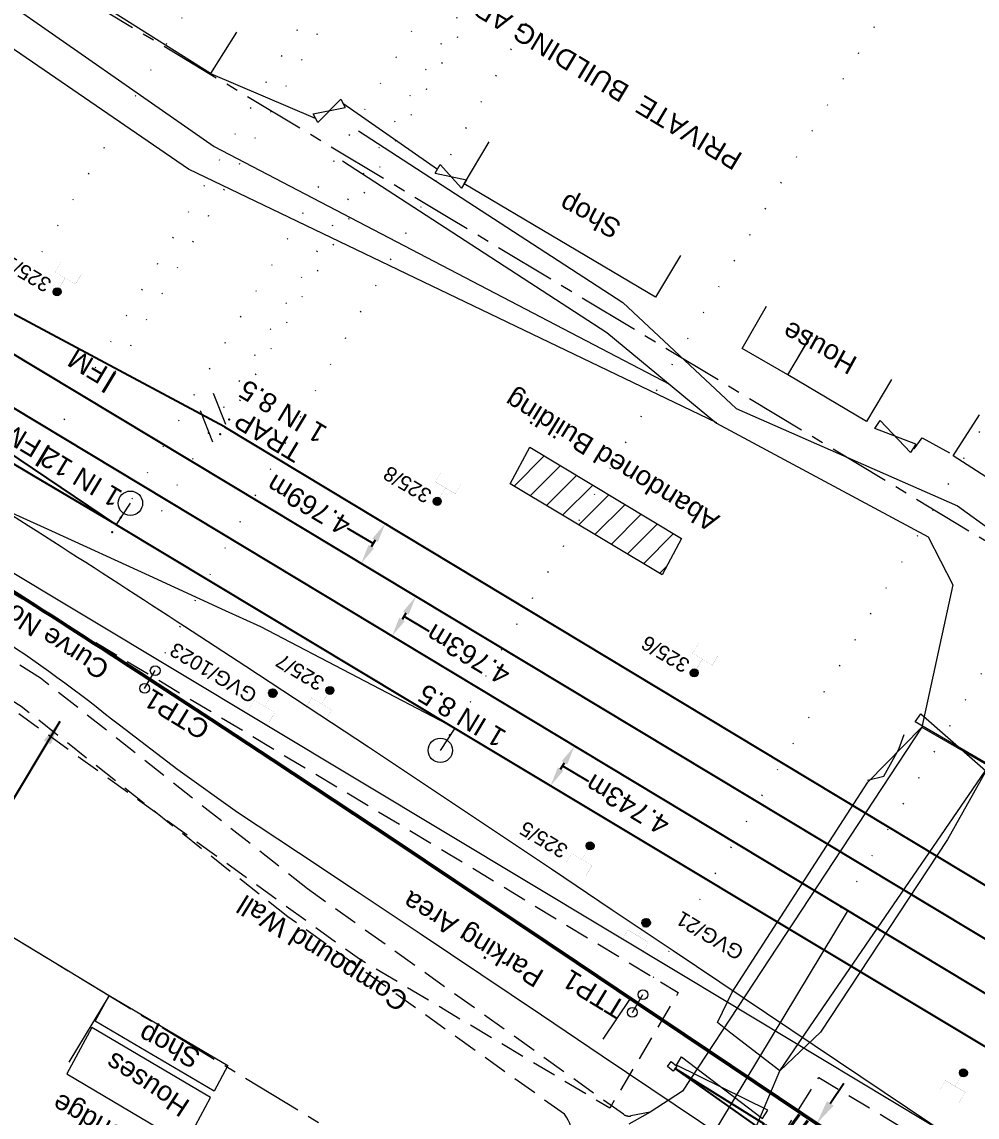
# Model space of a CAD drawing. Header units: metres. Extents: x 560405 to 1249476, y 3385111 to 6787087.
# Drawn here: x 623951 to 624048.8, y 3393837.5 to 3393949.8 of the extents above; entities that cross this region are included whole.
import ezdxf
from ezdxf.enums import TextEntityAlignment as Align

# ---------------------------------------------------------------- set-up
doc = ezdxf.new("R2010")
doc.units = ezdxf.units.M
doc.header["$MEASUREMENT"] = 0
doc.header["$PDSIZE"] = 0.05
for name, pattern in [('ACAD_ISO07W100', [3, 0, -3]), ('CENTER', [2, 1.25, -0.25, 0.25, -0.25]), ('DASHED', [0.75, 0.5, -0.25])]:
    doc.linetypes.add(name, pattern=pattern)
doc.layers.get('Defpoints').update_dxf_attribs({"color": 5, "lineweight": 0})
for name, color, linetype, lineweight in [('Cardinal_Leader', 10, 'Continuous', 0), ('Cart Track', 34, 'Continuous', 0), ('Commercial Building Pucca', 7, 'Continuous', 13), ('Compound Wall', 7, 'Continuous', 13), ('DOTED LINE', 7, 'ACAD_ISO07W100', 18), ('Exg track', 7, 'Continuous', 0), ('Existing IR Track', 143, 'Continuous', 0), ('Existing Railway Boundary', 7, 'CENTER', 0), ('Footpath', 7, 'Continuous', 13), ('Gate', 7, 'Continuous', 13), ('Govt buliding', 7, 'Continuous', 13), ('Grill', 7, 'Continuous', 13), ('LC DETAILS IN PLAN', 7, 'Continuous', 0), ('OHE MAST', 7, 'Continuous', 0), ('OHE MAST TEXT', 7, 'Continuous', 0), ('Parking Area', 7, 'Continuous', 13), ('Proposed Chainage', 10, 'Continuous', 0), ('Proposed Curve_Details', 10, 'Continuous', 0), ('PROPOSED DFCC TRACK', 1, 'Continuous', 0), ('Proposed TPTC Chainages', 10, 'Continuous', 0), ('Residential Building Pucca', 7, 'Continuous', 13), ('Side Details', 7, 'Continuous', 13), ('Subroad Edge', 34, 'Continuous', 0), ('Text', 7, 'Continuous', 0)]:
    doc.layers.add(name, color=color, linetype=linetype, lineweight=lineweight)
for name, color, linetype in [('Dimension', 10, 'Continuous'), ('OP-3 CH UP', 7, 'Continuous'), ('Point Code', 7, 'Continuous'), ('PROPOSED ROADS', 10, 'DASHED')]:
    doc.layers.add(name, color=color, linetype=linetype)
doc.styles.add('ARIAL', font='arial.ttf')
doc.styles.get("Standard").update_dxf_attribs({"font": 'arial.ttf'})
doc.styles.add('Style-Arial', font='arial.ttf')
doc.styles.add('Text', font='arial.ttf', dxfattribs={"height": 2})
doc.linetypes.add('F-LINE', pattern='A,0.6,["X",Standard,S=0.3,R=0,X=0,Y=-0.15],0.1', length=0.7)
doc.dimstyles.new('ISO-25', dxfattribs={"dimtxt": 2.5, "dimasz": 2.5, "dimexe": 1.25, "dimexo": 0.625, "dimtad": 1, "dimdec": 3, "dimtxsty": 'Standard', "dimcen": 2.5, "dimadec": 0, "dimazin": 0, "dimtfac": 1, "dimtdec": 3, "dimtmove": 0, "dimatfit": 3, "dimfxl": 1, "dimarcsym": 0})
doc.dimstyles.get("Standard").update_dxf_attribs({"dimtxt": 2.5, "dimasz": 2.5, "dimexe": 0.18, "dimexo": 0.0625, "dimgap": 0.09, "dimtad": 0, "dimtih": 1, "dimtoh": 1, "dimdec": 3, "dimzin": 0, "dimdsep": 46, "dimtxsty": 'Standard', "dimcen": 0.09, "dimaunit": 1, "dimadec": 4, "dimazin": 0, "dimtfac": 1, "dimtdec": 3, "dimtofl": 0, "dimtmove": 0, "dimatfit": 3, "dimfxl": 1, "dimtolj": 1, "dimtzin": 0, "dimarcsym": 0})
doc.dimstyles.new('Standard$0', dxfattribs={"dimscale": 15, "dimtxt": 0.18, "dimasz": 0.18, "dimexe": 0.18, "dimexo": 0.0625, "dimgap": 0.09, "dimtad": 1, "dimtih": 1, "dimtoh": 1, "dimzin": 0, "dimdsep": 46, "dimtxsty": 'Standard', "dimcen": -0.09, "dimclrd": 256, "dimclre": 256, "dimclrt": 256, "dimadec": 0, "dimazin": 0, "dimtfac": 1, "dimtofl": 0, "dimtmove": 0, "dimatfit": 3, "dimfxl": 1, "dimtolj": 1, "dimtzin": 0, "dimlwd": -1, "dimlwe": -1, "dimarcsym": 0})

# ---------------------------------------------------------------- blocks, each defined once
blk = doc.blocks.new('GT')
at = {"layer": 'Gate'}
for p, q in [((-0.5, -0.5), (-0.5, 0.5)), ((-0.5, 0.5), (0.5, -0.5)), ((0.5, 0.5), (0.5, -0.5))]:
    blk.add_line(p, q, dxfattribs=at)
at = {"layer": 'Gate', "flags": 128}
blk.add_lwpolyline([(0.5, 0.5), (-0.5, -0.5)], dxfattribs=at)
blk = doc.blocks.new('OHE MAST')
h = blk.add_hatch(color=256)
edge = h.paths.add_edge_path()
edge.add_arc((0, 0), 0.4115136487034073, 0, 360)
at = {"lineweight": 13, "const_width": 0.008, "flags": 128}
for points in [[(1.200000000093132, 2.8), (1.200000000093132, 1.6), (-1.199999999906868, 1.6), (-1.199999999906868, 2.8)], [(9.313225746154786e-11, 1.6), (0, 0)]]:
    blk.add_lwpolyline(points, dxfattribs=at)
blk.add_circle((0, 0), 0.4115136487034073)
blk = doc.blocks.new('TRAP')
at = {"color": 0, "linetype": 'Continuous', "lineweight": 13, "flags": 128}
for points in [[(1.287603595410474, -0.7694653873331845), (0.152333747711964, 2.470901791471988)], [(-1.287603595177643, 0.7694653864018619), (-0.1523337474791333, -2.470901791937649)]]:
    blk.add_lwpolyline(points, dxfattribs=at)
blk = doc.blocks.new('IR YARD GVG SURVEY DATA')
for p in [(-358.8813999999547, 202.0227000000887), (-359.7840999999316, 200.5187000003643), (-369.9867000000086, 191.9680000003427), (-370.8665000000037, 190.471700000111), (-335.2814999999246, 171.0890000001527), (-336.2563000000082, 169.6502000000328)]:
    blk.add_point(p)
at = {"layer": 'Point Code'}
for points in [[(467.6496103111619, -301.866254192089), (427.1227922331506, -277.4377015407768), (418.4099080002667, -272.1836949850393), (410.1045325289456, -267.2197280222442), (403.515387931736, -263.263961283004), (394.6992683585562, -257.9965275706503), (386.004969568909, -252.7974097721962), (377.3042590739649, -247.5810631991004), (364.8640687515467, -240.168864791914), (361.7940432736493, -238.3374724998542), (355.0162191144847, -234.2833804666792), (346.1260322494792, -228.9367470988745), (338.3954696816083, -224.2847900101639), (327.5870928495417, -217.7978238611768), (288.3266876242618, -194.1322987631678), (232.3654666502473, -160.4596474803245), (-42.457944913506, 4.860599313316868), (-275.0407789099891, 144.9144003323346), (-381.883533657284, 209.2644344453909), (-440.2677551729898, 244.5342453941082), (-468.8268857150685, 261.6845632153928)], [(469.59662819951, -308.5986517633875), (418.0004446375572, -277.6348456804273), (393.5273563146798, -262.9309721758385), (385.0562953778223, -257.8288366241591), (376.2976407405612, -252.5805431762125), (367.5535959162706, -247.3370964195466), (358.8191394733252, -242.0937824080071), (349.728335489501, -236.6197789354667), (341.1100180816398, -231.4411491755618), (332.6588099496242, -226.3503659383037), (324.1754077804134, -221.2742638191098), (315.4675063928215, -216.0447026537136), (291.60617584411, -201.7418365160161), (286.5175081846273, -198.6022091253867), (229.6975189846754, -164.5756109892135), (-44.93120048456618, 0.80944272703141), (-277.5737469796792, 140.8444503059364), (-386.4566428520636, 206.4833873087807), (-446.0607546468921, 242.2842125915448), (-475.4482587726435, 259.7013111621523)], [(-359.3354392615492, 201.2627382829181), (-440.2889726077225, 244.5448068690408)], [(-370.4281217708755, 191.2172618827545), (-446.0007531960624, 242.2405217937736)], [(-359.3354392615492, 201.2627382829181), (-273.1670392615833, 149.3025382828295), (-39.86140494307722, 8.859179099788264), (234.7000894166582, -156.3659573177312), (263.0199726301303, -173.3729875596994), (284.7383687254942, -186.5799437916018)], [(-370.4281217708756, 191.2172618827545), (-335.7304330617336, 170.3427807513098), (-281.3252116281805, 137.6737072430214), (-47.26612189537127, -3.176565798414998), (226.8052421017836, -168.2143022085505), (266.8576095613603, -192.4391822710227)]]:
    blk.add_lwpolyline(points, dxfattribs=at)
blk = doc.blocks.new('*D425')
at = {"layer": 'Defpoints', "color": 0, "lineweight": 9, "transparency": 16777216}
for p in [(623988.1867384643, 3393898.331065128), (623985.7263709513, 3393894.246025448), (623985.7263709537, 3393894.246025447)]:
    blk.add_point(p, dxfattribs=at)
at = {"layer": 'OP-3 CH UP', "color": 0, "lineweight": -2, "transparency": 16777216}
for p, q in [((623988.2402776689, 3393898.298819145), (623988.340931378, 3393898.238196695)), ((623984.4772745431, 3393897.760708433), (623984.322784805, 3393897.853082242)), ((623986.956554709, 3393896.288545288), (623984.4772745431, 3393897.760708433)), ((623987.1548669919, 3393896.617810545), (623986.7582424263, 3393895.959280029)), ((623985.779910156, 3393894.213779465), (623985.8805638651, 3393894.153157014))]:
    blk.add_line(p, q, dxfattribs=at)
at = {"layer": 'OP-3 CH UP', "color": 0, "lineweight": 9, "transparency": 16777216}
for points in [[(623987.4404094222, 3393896.445831967), (623986.8693245617, 3393896.789789124), (623988.1867384656, 3393898.331065128)], [(623987.0437848566, 3393895.787301451), (623986.4726999961, 3393896.131258608), (623985.7263709527, 3393894.246025447)]]:
    blk.add_solid(points, dxfattribs=at)
at = {"layer": 'OP-3 CH UP', "color": 0, "lineweight": 9, "transparency": 16777216, "insert": (623980.3388019358, 3393900.235218949), "char_height": 2, "attachment_point": 5, "rotation": 149.1235960345507}
blk.add_mtext('\\A1;4.769m', dxfattribs=at)
blk = doc.blocks.new('*D426')
at = {"layer": 'Defpoints', "color": 0, "lineweight": 9, "transparency": 16777216}
for p in [(623991.3351075689, 3393890.867954623), (623988.8762090254, 3393886.78909524), (623988.8762090285, 3393886.789095238)]:
    blk.add_point(p, dxfattribs=at)
at = {"layer": 'OP-3 CH UP', "color": 0, "lineweight": -2, "transparency": 16777216}
for p, q in [((623991.3886337006, 3393890.835686943), (623991.4892628326, 3393890.775023703)), ((623990.3025418166, 3393889.155118388), (623989.9087747829, 3393888.501931471)), ((623990.1056583, 3393888.82852493), (623992.5523607637, 3393887.384563724)), ((623992.5523607637, 3393887.384563724), (623992.7068505022, 3393887.292189914)), ((623988.9297351569, 3393886.75682756), (623989.0303642887, 3393886.69616432))]:
    blk.add_line(p, q, dxfattribs=at)
at = {"layer": 'OP-3 CH UP', "color": 0, "lineweight": 9, "transparency": 16777216}
for points in [[(623990.5880145221, 3393888.983024096), (623990.0170691111, 3393889.327212681), (623991.3351075717, 3393890.867954621)], [(623990.1942474884, 3393888.329837179), (623989.6233020774, 3393888.674025764), (623988.8762090278, 3393886.789095238)]]:
    blk.add_solid(points, dxfattribs=at)
at = {"layer": 'OP-3 CH UP', "color": 0, "lineweight": 9, "transparency": 16777216, "insert": (623996.6908333725, 3393884.910053207), "char_height": 2, "attachment_point": 5, "rotation": 149.1235960345507}
blk.add_mtext('\\A1;4.763m', dxfattribs=at)
blk = doc.blocks.new('*D427')
at = {"layer": 'Defpoints', "color": 0, "lineweight": 9, "transparency": 16777216}
for p in [(624007.5764991568, 3393875.515817136), (624007.5764991582, 3393875.515817135), (624005.1279768555, 3393871.454170026)]:
    blk.add_point(p, dxfattribs=at)
at = {"layer": 'OP-3 CH UP', "color": 0, "lineweight": -2, "transparency": 16777216}
for p, q in [((624007.6300252898, 3393875.483549457), (624007.7306544199, 3393875.422886218)), ((624006.1605426127, 3393873.167006259), (624006.5439334037, 3393873.802980903)), ((624006.3522380078, 3393873.484993581), (624008.8669015752, 3393871.994068348)), ((624005.1815029884, 3393871.421902347), (624005.2821321182, 3393871.361239108)), ((624008.8669015752, 3393871.994068348), (624009.0213913138, 3393871.901694538))]:
    blk.add_line(p, q, dxfattribs=at)
at = {"layer": 'OP-3 CH UP', "color": 0, "lineweight": 9, "transparency": 16777216}
for points in [[(624006.829406109, 3393873.63088661), (624006.2584606982, 3393873.975075195), (624007.576499159, 3393875.515817136)], [(624006.446015318, 3393872.994911967), (624005.8750699072, 3393873.339100552), (624005.1279768574, 3393871.454170026)]]:
    blk.add_solid(points, dxfattribs=at)
at = {"layer": 'OP-3 CH UP', "color": 0, "lineweight": 9, "transparency": 16777216, "insert": (624013.0053741833, 3393869.519557832), "char_height": 2, "attachment_point": 5, "rotation": 149.1235960345507}
blk.add_mtext('\\A1;4.743m', dxfattribs=at)
blk = doc.blocks.new('*D434')
at = {"layer": 'Defpoints', "color": 0, "lineweight": 9, "transparency": 16777216}
for p in [(624028.6734214798, 3393839.309107869), (624026.9913184755, 3393836.805623253), (624032.3849327443, 3393836.815326119)]:
    blk.add_point(p, dxfattribs=at)
at = {"layer": 'Dimension', "color": 0, "lineweight": -2, "transparency": 16777216}
for p, q in [((624033.7791991001, 3393838.890421618), (624035.1734654559, 3393840.965517116)), ((624028.7771762547, 3393839.239394552), (624032.4886875194, 3393836.745612801)), ((624027.0950732504, 3393836.735909936), (624030.8065845149, 3393834.242128185)), ((624029.308563384, 3393832.236746004), (624027.9142970282, 3393830.161650505))]:
    blk.add_line(p, q, dxfattribs=at)
at = {"layer": 'Dimension', "color": 0, "lineweight": 9, "transparency": 16777216}
for points in [[(624033.4333498504, 3393839.122799344), (624034.1250483501, 3393838.658043892), (624032.3849327443, 3393836.815326119)], [(624028.9627141342, 3393832.46912373), (624029.654412634, 3393832.004368278), (624030.7028297398, 3393834.311841503)]]:
    blk.add_solid(points, dxfattribs=at)
at = {"layer": 'Dimension', "color": 0, "lineweight": 0, "transparency": 16777216, "insert": (624031.5438812422, 3393835.563583811), "char_height": 2.5, "attachment_point": 5, "rotation": 144, "style": 'Style-Arial'}
blk.add_mtext('\\A1;3m', dxfattribs=at)
blk = doc.blocks.new('TerminatorOpen_0.5')
at = {"color": 0, "linetype": 'ByBlock', "lineweight": -2}
for q in [(-1, 0.25), (-1, 0), (-1, -0.25)]:
    blk.add_line((0, 0), q, dxfattribs=at)

msp = doc.modelspace()

# ---------------------------------------------------------------- hatches: boundary and pattern name
h = msp.add_hatch(color=3)
edge = h.paths.add_edge_path()
edge.add_arc((623976.668449186, 3393880.955757599), 0.4115136487034073, 149.0208306544455, 509.0208306544455)
h = msp.add_hatch(color=3)
edge = h.paths.add_edge_path()
edge.add_arc((624014.9137634138, 3393857.401904668), 0.4115136487034073, 149.0208306544455, 509.0208306544455)
at = {"layer": 'Residential Building Pucca'}
h = msp.add_hatch(dxfattribs=at)
h.set_pattern_fill('ANSI31', color=256, scale=15)
h.set_pattern_definition([(45, (0, 0), (-1.325825214724776, 1.325825214724777), [])])
h.paths.add_polyline_path([(624003.0064509495, 3393906.151769278), (624000.9998111668, 3393902.414991663), (624016.5442222479, 3393893.067964934), (624018.5508620307, 3393896.804742549)])

# ---------------------------------------------------------------- linework, layer by layer
at = {"color": 3, "lineweight": 13, "const_width": 0.007999999999999998, "flags": 128}
for points in [[(623974.1983898571, 3393879.172836706), (623974.8160615445, 3393880.201662097), (623976.8737123278, 3393878.966318723), (623976.2560406405, 3393877.937493331)], [(623975.8448869361, 3393879.58399041), (623976.668449186, 3393880.955757599)], [(624012.4437040848, 3393855.618983774), (624013.0613757722, 3393856.647809166), (624015.1190265556, 3393855.412465792), (624014.5013548683, 3393854.3836404)], [(624014.0902011639, 3393856.030137479), (624014.9137634138, 3393857.401904668)]]:
    msp.add_lwpolyline(points, dxfattribs=at)
at = {"color": 1}
msp.add_lwpolyline([(624026.9913184716, 3393836.805623248), (624026.6314970894, 3393836.274883965), (624017.8736061183, 3393842.461224979), (624026.9913184748, 3393836.805623253)], dxfattribs=at)
at = {"color": 3}
for centre in [(623976.668449186, 3393880.955757599), (624014.9137634138, 3393857.401904668)]:
    msp.add_circle(centre, 0.4115136487034073, dxfattribs=at)
at = {"layer": 'Cardinal_Leader', "linetype": 'Continuous', "lineweight": 13}
for p, q in [((623963.5367466327, 3393881.437287966), (623964.6248227131, 3393883.258046505)), ((624013.505278339, 3393848.224733108), (624014.5933544195, 3393850.045491646))]:
    msp.add_line(p, q, dxfattribs=at)
for centre in [(623964.6248227131, 3393883.258046505), (623963.5367466327, 3393881.437287966), (624014.5933544195, 3393850.045491646), (624013.505278339, 3393848.224733108)]:
    msp.add_circle(centre, 0.5, dxfattribs=at)
at = {"layer": 'Cart Track', "lineweight": 13, "flags": 128}
for points in [[(623761.2697007057, 3394106.86334925), (623741.3937660089, 3394088.913568045), (623732.7821898853, 3394078.95801999), (623734.4436089105, 3394073.690499968), (623745.1672585701, 3394068.122998591), (623771.8739594118, 3394057.026250582), (623814.8166647801, 3394034.773144954), (623841.2042825517, 3394017.557416541), (623869.3571045337, 3394001.834044752), (623892.7000364583, 3393988.437082809), (623909.0074823746, 3393978.749542315), (623940.4471532011, 3393958.06879539), (623970.6619531926, 3393936.979069942), (624017.3024731484, 3393912.611883704)], [(624022.1466535956, 3393908.644314326), (623968.0222886737, 3393934.651795278), (623937.7899382015, 3393955.435715294), (623907.6148539061, 3393975.874038812), (623890.7465859161, 3393986.152278524), (623867.3523035945, 3393999.629938279), (623841.0381885798, 3394014.09232293), (623813.6485584349, 3394032.075627209), (623771.0489395291, 3394054.099128449), (623743.396274326, 3394064.171651078), (623727.9439560322, 3394071.698086912), (623718.2029665776, 3394069.962076964), (623704.0514687115, 3394072.60378654)]]:
    msp.add_lwpolyline(points, dxfattribs=at)
at = {"layer": 'Commercial Building Pucca', "flags": 128}
for points in [[(623972.9561744424, 3393948.702792229), (623970.2833586857, 3393944.478442389), (623955.5272735087, 3393953.814860646), (623958.2000892652, 3393958.039210486)], [(623972.9561744424, 3393948.702792229), (623970.2833586857, 3393944.478442389), (623955.5272735087, 3393953.814860646), (623958.2000892652, 3393958.039210486)], [(624018.430425577, 3393925.828804875), (624015.8806156976, 3393921.529090323), (623996.2728522504, 3393933.156854992), (623998.8226621298, 3393937.456569544)], [(624057.779697829, 3393903.873212156), (624055.0680442853, 3393899.673687099), (624046.3706968591, 3393905.289606198), (624049.0823504034, 3393909.489131254)], [(623924.5784792668, 3393861.998959843), (623928.719906454, 3393868.841518903), (623959.9139835007, 3393849.961448214), (623955.7725563134, 3393843.118889153)]]:
    msp.add_lwpolyline(points, dxfattribs=at)
at = {"layer": 'Commercial Building Pucca'}
for points in [[(623959.9139835007, 3393849.961448214), (623972.0730577168, 3393842.771995382), (623970.6501792779, 3393840.13768075), (623958.4911050616, 3393847.327133584)], [(623955.5635915893, 3393841.907140304), (623967.7226658056, 3393834.717687472), (623970.3044156755, 3393839.497534626), (623958.1453414593, 3393846.686987459)]]:
    msp.add_3dface(points, dxfattribs=at)
at = {"layer": 'Compound Wall', "lineweight": 20, "flags": 128}
for points in [[(623970.2833586857, 3393944.478442389), (623980.9995805653, 3393939.885106775)], [(623983.8565229641, 3393941.419462256), (623993.5536379045, 3393934.678253691)]]:
    msp.add_lwpolyline(points, dxfattribs=at)
at = {"layer": 'Compound Wall', "flags": 128}
for points in [[(623970.2833586857, 3393944.478442389), (623980.9995805653, 3393939.885106775)], [(623983.8565229641, 3393941.419462256), (623993.5536379045, 3393934.678253691)], [(624042.3816764649, 3393905.990169856), (624043.1884889945, 3393907.109565311), (624046.0037859752, 3393905.581527927)]]:
    msp.add_lwpolyline(points, dxfattribs=at)
at = {"layer": 'DOTED LINE', "color": 1, "linetype": 'ACAD_ISO07W100', "lineweight": 18}
for p, q in [((623937.1222830248, 3393899.574025648), (624018.7641670767, 3394036.115252114)), ((623965.2804376136, 3393899.59818061), (624036.7600061061, 3394019.143534843)), ((623964.080485679, 3393882.347167186), (624039.600617429, 3394014.13047212))]:
    msp.add_line(p, q, dxfattribs=at)
at = {"layer": 'DOTED LINE', "linetype": 'ACAD_ISO07W100', "lineweight": 18}
for p, q in [((623960.5359840246, 3393913.890726055), (624029.6412014435, 3394029.502163765)), ((623960.6510305472, 3393898.20370494), (624036.6241581512, 3394025.301316577)), ((623971.7182386966, 3393908.260238181), (624040.376081506, 3394023.04282729)), ((623953.7148119351, 3393906.305524938), (624022.820029354, 3394021.916962649)), ((624034.8853106534, 3393858.938723554), (624107.5831449248, 3393980.52155531))]:
    msp.add_line(p, q, dxfattribs=at)
at = {"layer": 'DOTED LINE', "color": 3, "linetype": 'ACAD_ISO07W100', "lineweight": 18}
for p, q in [((623995.306398994, 3393877.35620005), (624071.4723701196, 3394004.739285745)), ((624014.0490173851, 3393849.134612327), (624097.6419309401, 3393988.938820342))]:
    msp.add_line(p, q, dxfattribs=at)
at = {"layer": 'Exg track', "lineweight": 13}
msp.add_line((623960.6094041177, 3393898.139628633), (623962.0873786329, 3393900.41470122), dxfattribs=at)
at = {"layer": 'Exg track', "color": 3, "lineweight": 18}
msp.add_line((623995.306398994, 3393877.35620005), (623993.828424479, 3393875.081127464), dxfattribs=at)
at = {"layer": 'Exg track', "color": 0, "const_width": 0.3, "flags": 128}
for points in [[(623960.5168119352, 3393913.858924938), (623959.2597880648, 3393911.773875061)], [(623953.7148119352, 3393906.305524938), (623952.4577880647, 3393904.220475062)]]:
    msp.add_lwpolyline(points, dxfattribs=at)
at = {"layer": 'Exg track', "lineweight": 13}
msp.add_circle((623962.0873786329, 3393900.41470122), 1.248711153502879, dxfattribs=at)
at = {"layer": 'Exg track', "color": 3, "lineweight": 18}
msp.add_circle((623993.828424479, 3393875.081127464), 1.248711153502879, dxfattribs=at)
at = {"layer": 'Existing IR Track', "color": 0, "lineweight": 25, "flags": 128}
msp.add_lwpolyline([(623960.6497571715, 3393898.201574673), (623960.6468782291, 3393898.203361883), (623952.1686404389, 3393903.219427767), (623946.5296738113, 3393906.562094151), (623935.5181425931, 3393913.152651154), (623931.1794917557, 3393915.749383613), (623929.8494179731, 3393916.577369055), (623928.077997176, 3393917.66367791), (623927.6074145741, 3393917.939126702), (623920.5973849283, 3393921.953141537), (623913.8450784278, 3393925.754936311), (623887.1061295187, 3393941.601919482)], dxfattribs=at)
at = {"layer": 'Existing IR Track', "color": 3, "lineweight": 18, "ltscale": 5, "flags": 128}
for points in [[(623995.304330102, 3393877.353087639), (623975.4520910996, 3393887.729181955), (623971.8401746645, 3393889.380703028), (623964.0248667913, 3393892.967849035), (623954.0494021605, 3393897.535224805), (623944.4363457845, 3393901.881465079), (623932.0245451275, 3393907.538058566), (623925.0889387652, 3393910.698916125), (623919.506177112, 3393913.1902555), (623911.2251508004, 3393917.152236232), (623909.5184575397, 3393918.009575721), (623908.5568762355, 3393918.500619052), (623906.4957573235, 3393919.581229306), (623898.7951969446, 3393923.976637461), (623893.6539811483, 3393927.165742955)], [(624127.8945142401, 3393786.278406099), (624096.2874418963, 3393805.238696989), (624018.9212760993, 3393851.881746238), (623994.5328880866, 3393866.52725508), (623948.0536897758, 3393894.451353099), (623941.8093896993, 3393898.190526737), (623923.9358116667, 3393908.970439797), (623921.245269546, 3393910.548379398), (623918.9973125698, 3393911.879865771), (623910.9200244057, 3393916.294115083), (623909.1906814876, 3393917.212012399), (623908.1155464165, 3393917.760425903), (623906.1161450075, 3393918.781730298), (623898.0935901235, 3393922.767962337), (623895.7675603038, 3393923.878350349)]]:
    msp.add_lwpolyline(points, dxfattribs=at)
at = {"layer": 'Existing Railway Boundary', "color": 36, "lineweight": 20, "ltscale": 5}
msp.add_line((624021.972684709, 3393812.249321262), (623928.719906454, 3393868.841518903), dxfattribs=at)
at = {"layer": 'Existing Railway Boundary', "color": 36, "lineweight": 20, "ltscale": 5, "flags": 128}
msp.add_lwpolyline([(624082.2371695788, 3393876.921731371), (623994.8138050494, 3393929.607001723), (623900.9850642501, 3393986.069471954), (623823.028212359, 3394031.635950196), (623721.9958888824, 3394090.938696089), (623703.5820726731, 3394071.720798795), (623686.317371346, 3394080.898709184), (623656.2731703223, 3394098.554994957), (623627.6506196207, 3394115.883566867), (623596.3992203777, 3394133.771159018), (623561.6082921373, 3394154.580085846), (623519.2318422336, 3394180.278673619), (623495.4508914911, 3394194.045060242), (623462.5543491652, 3394213.710776341), (623456.6765889651, 3394217.301238475), (623394.9081280845, 3394255.128920462), (623364.5309454349, 3394273.60224325), (623333.4731016476, 3394292.888719044), (623302.854263835, 3394310.205577276), (623273.9451289517, 3394327.717889267), (623208.1342588778, 3394368.658706711), (623199.8718758787, 3394371.727997328), (623158.3770653843, 3394398.369207371), (623154.667221283, 3394400.557080649)], dxfattribs=at)
at = {"layer": 'Footpath', "flags": 128}
msp.add_lwpolyline([(624028.606607037, 3393842.238610033), (624023.5815701353, 3393846.07777372), (624022.2247088325, 3393847.182960845), (624023.7442341552, 3393850.285806719), (624037.6160698967, 3393871.837461008), (624043.1740910829, 3393877.445574817), (624050.0347319071, 3393873.479749281), (624045.7923558316, 3393865.930218844), (624032.7725706893, 3393846.202082784), (624028.606607037, 3393842.238610033)], dxfattribs=at)
at = {"layer": 'Gate', "color": 1}
msp.add_polyline3d([(624017.4683454417, 3393843.197941705, -0.001598408400841342), (624018.060947715, 3393842.72369225, 0.03940159159915547), (624017.688252811, 3393842.201543317, 0.01440159159917821), (624017.0956505382, 3393842.675792772, -0.0265984084008186)], close=True, dxfattribs=at)
at = {"layer": 'Govt buliding'}
msp.add_3dface([(624018.5508620307, 3393896.804742549), (624016.5442222479, 3393893.067964934), (624000.9998111668, 3393902.414991663), (624003.0064509495, 3393906.151769278)], dxfattribs=at)
msp.add_3dface([(624018.5508620307, 3393896.804742549), (624016.5442222479, 3393893.067964934), (624000.9998111668, 3393902.414991663), (624003.0064509495, 3393906.151769278)], dxfattribs=at)
at = {"layer": 'Grill', "color": 10, "linetype": 'F-LINE', "lineweight": 13, "ltscale": 5, "flags": 128}
for points in [[(624777.2946276758, 3393405.064134479), (624328.8564055298, 3393656.250616519), (624322.3136873507, 3393659.916101648), (624315.7749482176, 3393663.583387932), (624309.2462950738, 3393667.253072919), (624302.722809053, 3393670.931936054), (624296.2088873492, 3393674.621525811), (624289.706281615, 3393678.324868904), (624283.2167634007, 3393682.044974789), (624276.736590286, 3393685.788031412, -0.01275446457818694), (624190.1042950297, 3393739.034674017), (624183.8381090391, 3393743.125887812), (624177.5881793458, 3393747.235804532), (624171.3472952937, 3393751.36496828), (624165.1135711096, 3393755.510439842), (624158.8850982051, 3393759.669288919), (624152.6574169687, 3393763.840287982), (624146.4349172835, 3393768.016278829), (624140.2118029916, 3393772.196913349), (624017.6744089043, 3393854.530360674), (624011.4483427434, 3393858.712977396), (624005.2182489973, 3393862.894062119), (623998.9779071915, 3393867.073544058), (623992.731690731, 3393871.244240787), (623986.4751254665, 3393875.404901832), (623980.2062823576, 3393879.552564163), (623973.9232516146, 3393883.684247938), (623967.6294238399, 3393887.793509146, 0.004000562040747724), (623940.573756984, 3393905.082649282), (623934.2006406139, 3393909.067831786), (623927.8117117758, 3393913.033796689), (623921.414243359, 3393916.980173814), (623915.0101369027, 3393920.909948273), (623908.6012708783, 3393924.826115411), (623902.1921077274, 3393928.730092206), (623895.777985513, 3393932.62885044), (623889.3645964544, 3393936.523043198), (623855.7286428883, 3393956.943102437)], [(624177.7050018697, 3393731.977118797), (624177.7050018695, 3393731.977118797), (624169.159668705, 3393737.224530751), (624164.1613229347, 3393740.531592376), (624157.9047577521, 3393744.692253367), (624151.6585415301, 3393748.862949935), (624145.4232628281, 3393753.039037412), (624139.190636525, 3393757.221817459), (624132.9624612834, 3393761.405850158), (624010.4242238544, 3393843.73986408), (624004.1990010354, 3393847.921914204), (623997.9739682394, 3393852.099600748), (623991.7513502893, 3393856.267205226), (623985.5228772587, 3393860.426054388), (623979.2891531561, 3393864.571525896), (623973.0482690574, 3393868.700689672), (623966.9319862302, 3393873.086736233), (623960.9522292955, 3393877.65465506, 0.04858971061230374), (623934.0221614751, 3393895.341436047), (623927.6770347548, 3393899.309116304), (623921.2954657832, 3393903.007449674), (623914.9265297981, 3393906.936226129), (623908.4610966014, 3393910.390174909), (623902.0704361316, 3393914.295217459), (623895.5945500452, 3393918.405106327), (623889.1146029518, 3393922.18123635), (623882.6478947328, 3393925.718722278), (623849.0293254206, 3393945.802089728)]]:
    msp.add_lwpolyline(points, format="xyb", dxfattribs=at)
at = {"layer": 'Grill', "flags": 128}
msp.add_lwpolyline([(624037.5873868676, 3393872.03302482), (624039.2520671372, 3393872.434252648), (624040.81615619, 3393875.20760991), (624041.3482115796, 3393876.712014078)], dxfattribs=at)
at = {"layer": 'LC DETAILS IN PLAN', "lineweight": 13}
msp.add_lwpolyline([(624035.5246164405, 3393858.553175618), (623996.5783222873, 3393793.973420807), (624016.9295336808, 3393781.700158581), (623994.4214959765, 3393744.377902692)], dxfattribs=at)
at = {"layer": 'OP-3 CH UP', "color": 40, "lineweight": 9, "true_color": 0xf8d731}
for radius in [8763.390204008203, 8182.523579919245, 7294.120923781302]:
    msp.add_circle((624059.7714463129, 3393874.418761324), radius, dxfattribs=at)
at = {"layer": 'Parking Area', "color": 3, "linetype": 'DASHED', "lineweight": 18, "ltscale": 5, "flags": 128}
for points in [[(623939.9217051214, 3393886.541845921), (623943.960270187, 3393894.859978764), (623993.6468894408, 3393865.108709257), (624018.2118696686, 3393850.255010077), (624011.187582798, 3393838.401362608), (623985.5500055973, 3393853.674389728), (623939.9217051214, 3393886.541845921)], [(623939.9217051214, 3393886.541845921), (623943.960270187, 3393894.859978764), (623993.6468894408, 3393865.108709257), (624018.2118696686, 3393850.255010077), (624011.187582798, 3393838.401362608), (623985.5500055973, 3393853.674389728), (623939.9217051214, 3393886.541845921)], [(624024.5349715895, 3393828.710446069), (624032.5937163731, 3393841.558568608), (624055.3495334421, 3393827.868272663), (624095.4149912505, 3393803.809818167), (624130.2391749135, 3393782.978365461), (624127.5932320432, 3393776.387727041), (624086.6877715377, 3393792.750287364), (624066.7477059673, 3393804.915510633), (624040.421424662, 3393821.271195538), (624024.5349715895, 3393828.710446069)]]:
    msp.add_lwpolyline(points, close=True, dxfattribs=at)
at = {"layer": 'Parking Area', "color": 3, "linetype": 'ByBlock', "lineweight": 18, "ltscale": 5}
for points in [[(624025.9069530531, 3393851.206509423), (624018.6309763261, 3393840.149967869), (624015.3328352118, 3393837.981037005)], [(624024.4972066059, 3393832.455613006), (624028.606607037, 3393842.238610033), (624032.1357550599, 3393847.38393215)]]:
    msp.add_lwpolyline(points, dxfattribs=at)
msp.add_lwpolyline([(624027.3735083649, 3393838.188645897), (624018.0163513783, 3393842.796086091), (624018.5419475968, 3393843.646563393), (624026.8479121464, 3393837.338168595)], close=True, dxfattribs=at)
at = {"layer": 'Parking Area', "color": 3, "linetype": 'DASHED', "lineweight": 18, "ltscale": 5, "flags": 128}
msp.add_lwpolyline([(624015.3328352118, 3393837.981037005), (624004.8749118483, 3393832.073475719)], dxfattribs=at)
at = {"layer": 'Proposed Chainage', "linetype": 'Continuous', "lineweight": 0, "flags": 128}
msp.add_lwpolyline([(624010.5219346542, 3393845.481356302), (624013.3104536587, 3393849.631556509)], dxfattribs=at)
at = {"layer": 'PROPOSED DFCC TRACK', "color": 1, "linetype": 'Continuous', "lineweight": 50, "flags": 128}
msp.add_lwpolyline([(624136.5871320462, 3393766.801381815), (624014.0493163792, 3393849.135112377), (624007.8236718869, 3393853.317445802), (624001.5961085272, 3393857.496831495), (623995.3646285575, 3393861.670374765), (623989.1272839948, 3393865.835147588), (623982.8821393113, 3393869.988213864), (623976.6272757074, 3393874.126626918), (623970.3607954927, 3393878.247427164), (623964.0807846731, 3393882.347667235, 0.003999105526409597), (623937.122582019, 3393899.574525698), (623930.7634564501, 3393903.550959595), (623924.3913572715, 3393907.506477388), (623918.0081550705, 3393911.444054177), (623911.6157383755, 3393915.366655407), (623905.2159751285, 3393919.27726025), (623898.810716646, 3393923.178858618), (623892.4018016879, 3393927.074448332)], format="xyb", dxfattribs=at)
at = {"layer": 'PROPOSED ROADS', "color": 1, "linetype": 'DASHED', "lineweight": 13, "ltscale": 5}
for points in [[(624015.3328352122, 3393837.981037005), (624013.3530652294, 3393837.605097022, -0.2047619711711043), (624012.5852906206, 3393837.77379295), (623980.2357524452, 3393860.879367659), (623952.8774094896, 3393882.474527192), (623928.802484825, 3393897.592661425), (623860.6493235613, 3393937.241489789, 0.4073911202399321), (623840.3205664355, 3393932.119440434), (623837.3226348314, 3393927.232427469), (623836.3093828674, 3393925.409940622)], [(624004.8749118483, 3393832.073475719), (624006.0555069911, 3393832.613812688, 0.3940248266576944), (624006.5506643887, 3393837.7829245), (623978.2032143543, 3393858.030018015), (623950.9114193257, 3393879.577767379), (623926.9636067939, 3393894.613790231), (623863.8652913793, 3393931.307020448, 0.4343032941410223), (623849.6076467017, 3393929.355552941, 0.4291453320013816), (623855.075656432, 3393915.699283212), (623909.1203452601, 3393884.182056956)]]:
    msp.add_lwpolyline(points, format="xyb", dxfattribs=at)
at = {"layer": 'Residential Building Pucca', "flags": 128}
for points in [[(624031.9247330801, 3393917.904339259), (624029.4329366862, 3393913.570746481), (624024.7388455587, 3393916.269827805), (624027.2306419524, 3393920.603420584)], [(624040.0527489801, 3393913.085092228), (624037.5030538818, 3393908.785309612), (624029.4329366862, 3393913.570746481), (624031.9826317851, 3393917.870529097)]]:
    msp.add_lwpolyline(points, dxfattribs=at)
at = {"layer": 'Subroad Edge', "lineweight": 15, "flags": 128}
for points in [[(623985.4420221864, 3393938.586034374), (624012.5157715208, 3393920.98999761), (624024.1338147472, 3393910.132986706), (624046.8290857961, 3393900.144822967), (624053.9919034273, 3393894.963420083)], [(623983.8084538068, 3393935.531016267), (624010.8822031411, 3393917.934979504), (624022.1238656653, 3393908.614429668), (624043.7980220502, 3393896.973305989), (624046.3171395316, 3393892.035519538)], [(624046.3171395316, 3393892.035519538), (624043.1740910829, 3393877.445574817), (624025.9069530531, 3393851.206509423)], [(624032.1357550599, 3393847.38393215), (624050.0347319071, 3393873.479749281)]]:
    msp.add_lwpolyline(points, dxfattribs=at)

# ---------------------------------------------------------------- block references
at = {"layer": 'Existing IR Track', "color": 0, "rotation": 2.253415008042234}
msp.add_blockref('TRAP', (623970.5555821352, 3393909.189782305), dxfattribs=at)
at = {"layer": 'Gate'}
for p, xscale, yscale, zscale, rotation in [((623982.4544276587, 3393940.652792421), 3.196031214551237, 0.9997814888905843, 1.787549396862872, 28.28387401542499), ((623982.4544276587, 3393940.652792421), 3.196031214551237, 0.9997814888905843, 1.787549396862872, 28.28387401542499), ((623994.9132450774, 3393933.917554341), 3.115891631440115, 0.9997814888905845, 1.764995970109539, 150.2838740117815), ((623994.9132450774, 3393933.917554341), 3.115891631440115, 0.9997814888905845, 1.764995970109539, 150.2838740117815), ((624040.4481023565, 3393907.25912653), 4.38925810976041, 0.9997814888905845, 2.094826725078076, 326.2838740149953), ((624046.92349614, 3393875.41627198), 10.26143814288112, 0.9997814888905844, 3.202997955767116, 324.2838740138957), ((624046.92349614, 3393875.41627198), 10.26143814288112, 0.9997814888905844, 3.202997955767116, 324.2838740138957)]:
    msp.add_blockref('GT', p, dxfattribs=dict(at, xscale=xscale, yscale=yscale, zscale=zscale, rotation=rotation))
at = {"layer": 'OHE MAST', "color": 2}
for p, rotation in [((623954.5753325083, 3393922.092860844), 329.0208306544455), ((623993.5186303918, 3393900.610414793), 329.0208306544455), ((624019.8386302762, 3393883.028471468), 329.0208306544455), ((623982.5236281697, 3393881.228440344), 149.0208306544455), ((624009.1713097739, 3393865.288007829), 149.0208306544455), ((624047.4178735795, 3393842.019341975), 149.0208306544455)]:
    msp.add_blockref('OHE MAST', p, dxfattribs=dict(at, rotation=rotation))
at = {"layer": 'Point Code'}
msp.add_blockref('IR YARD GVG SURVEY DATA', (624331.075, 3393706.9861), dxfattribs=at)

# ---------------------------------------------------------------- texts
at = {"layer": 'Exg track', "color": 0, "style": 'ARIAL'}
for p in [(623959.9496461293, 3393914.261009804), (623953.1476461292, 3393906.707609804)]:
    msp.add_text('FM', height=2, rotation=149, dxfattribs=at).set_placement(p)
at = {"layer": 'Exg track', "style": 'ARIAL'}
for s, p in [('1 IN 8.5', (623982.3922046367, 3393908.140746166)), ('TRAP ', (623979.9314831205, 3393906.215028605)), ('1 IN 12', (623961.4086638517, 3393901.584601227))]:
    msp.add_text(s, height=2, rotation=149, dxfattribs=at).set_placement(p)
at = {"layer": 'Existing IR Track', "color": 3, "lineweight": 18, "ltscale": 5, "style": 'ARIAL'}
msp.add_text('1 IN 8.5', height=2, rotation=149, dxfattribs=at).set_placement((624000.7440815904, 3393876.955549427))
at = {"layer": 'OHE MAST TEXT', "style": 'ARIAL'}
for s, p in [('325/10', (623954.1295643348, 3393923.2391703)), ('325/8', (623993.0902538399, 3393901.610538113)), ('325/6', (624019.5248266899, 3393884.231809884)), ('325/7', (623982.0944940216, 3393882.390235595)), ('325/5', (624007.0501629416, 3393865.207091106))]:
    msp.add_text(s, height=1.5, rotation=149, dxfattribs=at).set_placement(p)
at = {"layer": 'OHE MAST TEXT', "color": 3, "style": 'ARIAL'}
for s, p in [('GVG/1023', (623975.2083853856, 3393881.117085946)), ('GVG/21', (624025.066693057, 3393854.770404607))]:
    msp.add_text(s, height=1.5, rotation=149, dxfattribs=at).set_placement(p)
at = {"layer": 'Parking Area', "color": 3, "linetype": 'DASHED', "lineweight": 18, "ltscale": 5, "style": 'Text'}
msp.add_text('Parking Area', height=2, rotation=148.7809852037423, dxfattribs=at).set_placement((624004.5962909273, 3393852.382002763))
at = {"layer": 'Proposed Curve_Details', "color": 1, "style": 'ARIAL'}
msp.add_text('Curve No:30 (C-139)', height=2, rotation=147.4205665963852, dxfattribs=at).set_placement((623960.111064122, 3393883.875476019))
at = {"layer": 'Proposed TPTC Chainages', "color": 1, "lineweight": 0, "char_height": 2, "attachment_point": 4, "rotation": 148.5471775384204, "line_spacing_factor": 0.6, "style": 'ARIAL'}
for s, insert in [('\\pxsm1;CTP1', (623969.8898000809, 3393876.913153696)), ('\\pxsm1;TTP1', (624012.4740181472, 3393848.306007809))]:
    msp.add_mtext(s, dxfattribs=dict(at, insert=insert))
at = {"layer": 'Side Details', "color": 0}
msp.add_text('PRIVATE  BUILDING AREA', height=2, rotation=149, dxfattribs=at).set_placement((624024.9241253705, 3393936.181267832))
at = {"layer": 'Text'}
for s, rotation, p in [('Shop', 152.2725097207596, (624012.5235326624, 3393929.211192279)), ('House', 151.1196374221035, (624036.6919634895, 3393915.268710793)), ('Houses', 146.6671499159234, (623968.3275917381, 3393839.056753453))]:
    msp.add_text(s, height=2, rotation=rotation, dxfattribs=at).set_placement(p)
for style in ['ARIAL', 'Text']:
    msp.add_text('Abandoned Building', height=2, rotation=148.487026809991, dxfattribs=dict(at, style=style)).set_placement((624011.3962161411, 3393904.745056057), align=Align.MIDDLE_CENTER)
at = {"layer": 'Text', "color": 3, "lineweight": 18, "style": 'ARIAL'}
msp.add_text('Compound Wall', height=2, rotation=148.1692214850519, dxfattribs=at).set_placement((623990.739405296, 3393849.885507526))
at = {"layer": 'Text'}
for s, rotation, style, p in [('Shop', 153.1745207731524, 'ARIAL', (623969.4319491168, 3393844.167881754)), ('Shop', 153.1745207731524, 'Text', (623969.4319491168, 3393844.167881754)), ('Weigh Bridge', 151.0120300522195, 'ARIAL', (623969.4937301, 3393831.880438094))]:
    msp.add_text(s, height=2, rotation=rotation, dxfattribs=dict(at, style=style)).set_placement(p)

# ---------------------------------------------------------------- dimensions: what is measured, and where the dimension line sits
at = {"layer": 'Dimension', "lineweight": 0}
dim = msp.add_aligned_dim(p1=(624026.9913184752, 3393836.805623253), p2=(624028.6734214798, 3393839.309107869), distance=-4.4714945246532345, dimstyle='Standard$0', override={"dimscale": 1, "dimtxt": 2.5, "dimasz": 2.5, "dimexe": 0.125, "dimexo": 0.125, "dimgap": 0.125, "dimtih": 0, "dimtoh": 0, "dimdec": 0, "dimzin": 11, "dimpost": 'm', "dimtxsty": 'Style-Arial', "dimsah": 1, "dimcen": 0.09, "dimclrd": 0, "dimclre": 0, "dimclrt": 0, "dimaunit": 1, "dimadec": 4, "dimazin": 3, "dimtdec": 3, "dimtmove": 2, "dimldrblk": 'TerminatorOpen_0.5', "dimfrac": 2, "dimtzin": 11, "dimlwd": 65534, "dimlwe": 65534}, dxfattribs=at)
dim.commit()
dim.dimension.update_dxf_attribs({"geometry": '*D434', "text_midpoint": (624031.5438812422, 3393835.563583811), "text_rotation": 324})
at = {"layer": 'OP-3 CH UP', "color": 0, "lineweight": 9}
for base, p1, p2, angle, picture, middle in [((623985.7263709537, 3393894.246025447), (623988.1867384644, 3393898.331065129), (623985.7263709515, 3393894.24602545), 238.93997852631864, '*D425', (623984.2455399369, 3393897.899269146)), ((623988.8762090285, 3393886.789095238), (623991.3351075692, 3393890.867954624), (623988.8762090256, 3393886.789095241), 238.9167570792876, '*D426', (623992.7840953721, 3393887.246003008)), ((624007.5764991582, 3393875.515817135), (624005.1279768558, 3393871.454170028), (624007.576499157, 3393875.515817137), 58.91675707517607, '*D427', (624009.0986361827, 3393871.855507633))]:
    dim = msp.add_linear_dim(base=base, p1=p1, p2=p2, angle=angle, dimstyle='Standard', override={"dimtxt": 2, "dimasz": 2, "dimpost": 'm', "dimtmove": 1}, dxfattribs=at)
    dim.commit()
    dim.dimension.update_dxf_attribs({"geometry": picture, "text_midpoint": middle, "dimtype": 161})

# ---------------------------------------------------------------- leaders
at = {"layer": 'PROPOSED DFCC TRACK', "linetype": 'Continuous', "lineweight": 0}
msp.add_leader([(623954.855563041, 3393878.043127434), (623948.8782249119, 3393868.046382643), (623940.7160725173, 3393872.926765782)], dimstyle='ISO-25', override={"dimtxt": 3, "dimtad": 0, "dimzin": 2}, dxfattribs=at)

doc.saveas('drawing.dxf')
